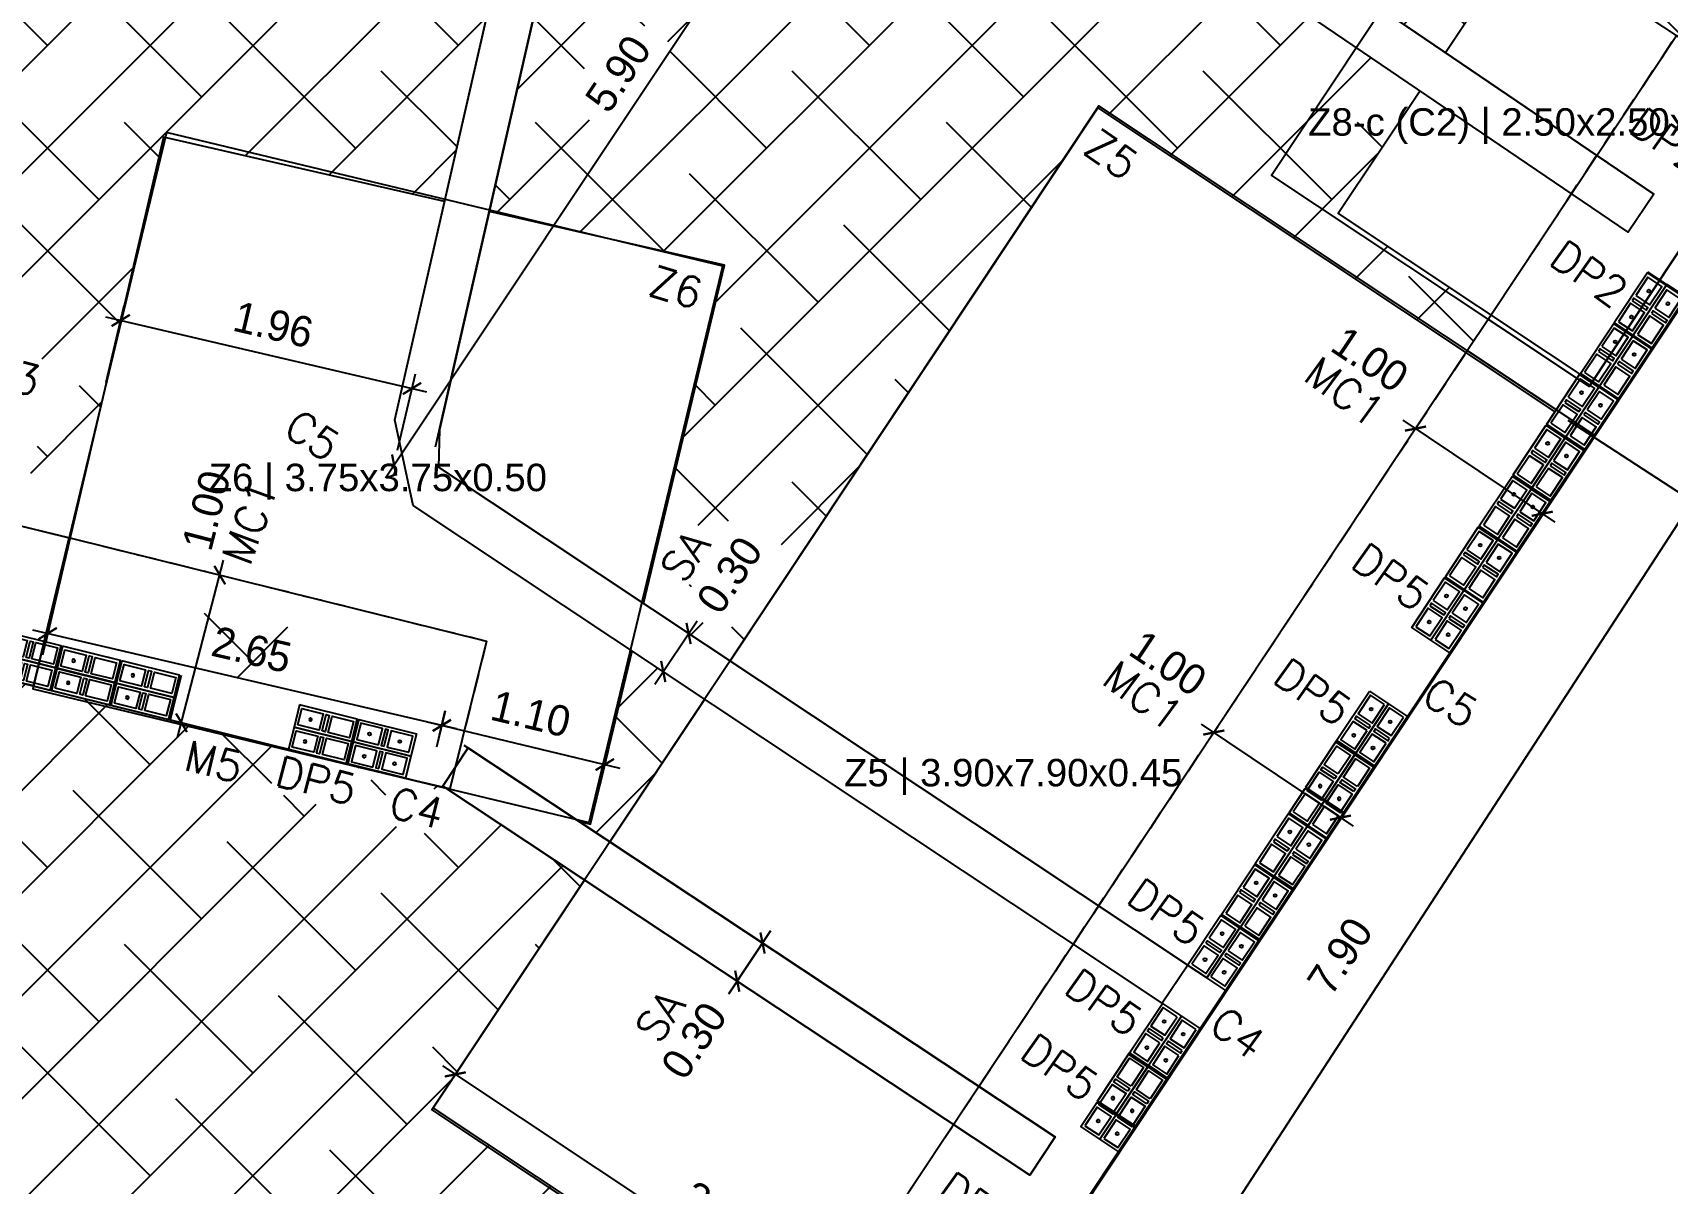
# Model space of a CAD drawing. Header units: metres. Extents: x -33.7 to 12.8, y -17.6 to 9.1.
# Drawn here: x -23.33 to -12.62, y -13.18 to -5.64 of the extents above; entities that cross this region are included whole.
import ezdxf
from ezdxf.enums import TextEntityAlignment as Align
from ezdxf.xclip import XClip

# ---------------------------------------------------------------- set-up
doc = ezdxf.new("R2010")
doc.units = ezdxf.units.M
doc.header["$XCLIPFRAME"] = 2
doc.linetypes.add('HIDDEN', pattern=[0.375, 0.25, -0.125])
for name, color, linetype in [('block0.14', 1, 'Continuous'), ('BLOCK251', 1, 'Continuous'), ('CIMIENTO 004', 4, 'Continuous'), ('COTAS', 1, 'Continuous'), ('CUANT-MC1-NETO', 1, 'Continuous'), ('CUANT-SA', 3, 'Continuous'), ('CUANT-TEXTO', 7, 'Continuous'), ('CUANT-TRASLAPE-ZAPATA', 8, 'Continuous'), ('CUANT-ZAPATAS', 5, 'Continuous'), ('S-contrapiso 001', 1, 'Continuous'), ('S-cotas 001', 1, 'Continuous'), ('S-solera de amarre 003', 3, 'Continuous'), ('S-text 003', 3, 'Continuous'), ('TEX5', 4, 'Continuous'), ('ZAPATA', 6, 'Continuous')]:
    doc.layers.add(name, color=color, linetype=linetype)
doc.styles.add('ROMANS', font='romans')
doc.styles.add('ROTULOS', font='GOTHIC.TTF')
doc.styles.get("Standard").update_dxf_attribs({"font": 'arial.ttf'})
doc.dimstyles.new('DIM_100_2', dxfattribs={"dimtxt": 0.2, "dimasz": 0.1, "dimexe": 0.1, "dimexo": 0.1, "dimgap": 0.15, "dimtad": 1, "dimtxsty": 'ROTULOS', "dimblk": 'ARCHTICK', "dimcen": 0.1, "dimdle": 0.1, "dimclrd": 256, "dimclre": 256, "dimclrt": 1, "dimaunit": 1, "dimadec": 3, "dimazin": 3, "dimtfac": 1, "dimtix": 1, "dimtmove": 2, "dimatfit": 0, "dimldrblk": 'FLECHA', "dimfxl": 0.25, "dimtvp": 1, "dimlwd": -1, "dimlwe": -1})

# ---------------------------------------------------------------- blocks, each defined once
blk = doc.blocks.new('*U19')
for points in [[(-0.075, 0.4), (0.075, 0.4), (0.075, 0.01), (-0.075, 0.01)], [(0.055, 0.38), (-0.055, 0.38), (-0.055, 0.235), (0.055, 0.235)], [(0.055, 0.215), (-0.055, 0.215), (-0.055, 0.195), (0.055, 0.195)], [(0.055, 0.175), (-0.055, 0.175), (-0.055, 0.03), (0.055, 0.03)]]:
    blk.add_lwpolyline(points, close=True)
at = {"color": 251}
blk.add_lwpolyline([(-0.075, 0), (0.075, 0)], dxfattribs=at)
at = {"color": 3}
blk.add_circle((0, 0.307), 0.00953, dxfattribs=at)
blk = doc.blocks.new('*U452')
for points in [[(-0.075, 0.4), (0.075, 0.4), (0.075, 0.01), (-0.075, 0.01)], [(0.055, 0.38), (-0.055, 0.38), (-0.055, 0.235), (0.055, 0.235)], [(0.055, 0.215), (-0.055, 0.215), (-0.055, 0.195), (0.055, 0.195)], [(0.055, 0.175), (-0.055, 0.175), (-0.055, 0.03), (0.055, 0.03)]]:
    blk.add_lwpolyline(points, close=True)
at = {"color": 251}
blk.add_lwpolyline([(-0.075, 0), (0.075, 0)], dxfattribs=at)
at = {"color": 3}
blk.add_circle((0, 0.102), 0.00953, dxfattribs=at)
blk = doc.blocks.new('*U453')
for points in [[(-0.075, 0.4), (0.075, 0.4), (0.075, 0.01), (-0.075, 0.01)], [(0.055, 0.38), (-0.055, 0.38), (-0.055, 0.235), (0.055, 0.235)], [(0.055, 0.215), (-0.055, 0.215), (-0.055, 0.195), (0.055, 0.195)], [(0.055, 0.175), (-0.055, 0.175), (-0.055, 0.03), (0.055, 0.03)]]:
    blk.add_lwpolyline(points, close=True)
at = {"color": 251}
blk.add_lwpolyline([(-0.075, 0), (0.075, 0)], dxfattribs=at)
at = {"color": 3}
blk.add_circle((0, 0.102), 0.00953, dxfattribs=at)
blk = doc.blocks.new('*U454')
for points in [[(-0.075, 0.4), (0.075, 0.4), (0.075, 0.01), (-0.075, 0.01)], [(0.055, 0.38), (-0.055, 0.38), (-0.055, 0.235), (0.055, 0.235)], [(0.055, 0.215), (-0.055, 0.215), (-0.055, 0.195), (0.055, 0.195)], [(0.055, 0.175), (-0.055, 0.175), (-0.055, 0.03), (0.055, 0.03)]]:
    blk.add_lwpolyline(points, close=True)
at = {"color": 251}
blk.add_lwpolyline([(-0.075, 0), (0.075, 0)], dxfattribs=at)
at = {"color": 3}
blk.add_circle((0, 0.102), 0.00953, dxfattribs=at)
blk = doc.blocks.new('*U455')
for points in [[(-0.075, 0.4), (0.075, 0.4), (0.075, 0.01), (-0.075, 0.01)], [(0.055, 0.38), (-0.055, 0.38), (-0.055, 0.235), (0.055, 0.235)], [(0.055, 0.215), (-0.055, 0.215), (-0.055, 0.195), (0.055, 0.195)], [(0.055, 0.175), (-0.055, 0.175), (-0.055, 0.03), (0.055, 0.03)]]:
    blk.add_lwpolyline(points, close=True)
at = {"color": 251}
blk.add_lwpolyline([(-0.075, 0), (0.075, 0)], dxfattribs=at)
at = {"color": 3}
blk.add_circle((0, 0.102), 0.00953, dxfattribs=at)
blk = doc.blocks.new('*U456')
for points in [[(-0.075, 0.4), (0.075, 0.4), (0.075, 0.01), (-0.075, 0.01)], [(0.055, 0.38), (-0.055, 0.38), (-0.055, 0.235), (0.055, 0.235)], [(0.055, 0.215), (-0.055, 0.215), (-0.055, 0.195), (0.055, 0.195)], [(0.055, 0.175), (-0.055, 0.175), (-0.055, 0.03), (0.055, 0.03)]]:
    blk.add_lwpolyline(points, close=True)
at = {"color": 251}
blk.add_lwpolyline([(-0.075, 0), (0.075, 0)], dxfattribs=at)
at = {"color": 3}
blk.add_circle((0, 0.102), 0.00953, dxfattribs=at)
blk = doc.blocks.new('*U354')
for points in [[(-0.075, 0.4), (0.075, 0.4), (0.075, 0.01), (-0.075, 0.01)], [(0.055, 0.38), (-0.055, 0.38), (-0.055, 0.235), (0.055, 0.235)], [(0.055, 0.215), (-0.055, 0.215), (-0.055, 0.195), (0.055, 0.195)], [(0.055, 0.175), (-0.055, 0.175), (-0.055, 0.03), (0.055, 0.03)]]:
    blk.add_lwpolyline(points, close=True)
at = {"color": 251}
blk.add_lwpolyline([(-0.075, 0), (0.075, 0)], dxfattribs=at)
at = {"color": 3}
for centre in [(0, 0.307), (0, 0.102)]:
    blk.add_circle(centre, 0.00953, dxfattribs=at)
blk = doc.blocks.new('*U364')
for points in [[(-0.075, 0.4), (0.075, 0.4), (0.075, 0.21), (-0.075, 0.21)], [(0.055, 0.38), (-0.055, 0.38), (-0.055, 0.235), (0.055, 0.235)]]:
    blk.add_lwpolyline(points, close=True)
blk.add_lwpolyline([(0.055, 0.21), (0.055, 0.215), (-0.055, 0.215), (-0.055, 0.21)])
at = {"color": 251}
blk.add_lwpolyline([(-0.075, 0.2), (0.075, 0.2)], dxfattribs=at)
at = {"color": 3}
blk.add_circle((0, 0.307), 0.00953, dxfattribs=at)
blk = doc.blocks.new('*U363')
for points in [[(-0.075, 0.4), (0.075, 0.4), (0.075, 0.01), (-0.075, 0.01)], [(0.055, 0.38), (-0.055, 0.38), (-0.055, 0.235), (0.055, 0.235)], [(0.055, 0.215), (-0.055, 0.215), (-0.055, 0.195), (0.055, 0.195)], [(0.055, 0.175), (-0.055, 0.175), (-0.055, 0.03), (0.055, 0.03)]]:
    blk.add_lwpolyline(points, close=True)
at = {"color": 251}
blk.add_lwpolyline([(-0.075, 0), (0.075, 0)], dxfattribs=at)
at = {"color": 3}
for centre in [(0, 0.307), (0, 0.102)]:
    blk.add_circle(centre, 0.00953, dxfattribs=at)
blk = doc.blocks.new('*U365')
for points in [[(-0.075, 0.4), (0.075, 0.4), (0.075, 0.01), (-0.075, 0.01)], [(0.055, 0.38), (-0.055, 0.38), (-0.055, 0.235), (0.055, 0.235)], [(0.055, 0.215), (-0.055, 0.215), (-0.055, 0.195), (0.055, 0.195)], [(0.055, 0.175), (-0.055, 0.175), (-0.055, 0.03), (0.055, 0.03)]]:
    blk.add_lwpolyline(points, close=True)
at = {"color": 3}
blk.add_circle((0, 0.307), 0.00953, dxfattribs=at)
blk = doc.blocks.new('*U366')
for points in [[(-0.075, 0.4), (0.075, 0.4), (0.075, 0.01), (-0.075, 0.01)], [(0.055, 0.38), (-0.055, 0.38), (-0.055, 0.235), (0.055, 0.235)], [(0.055, 0.215), (-0.055, 0.215), (-0.055, 0.195), (0.055, 0.195)], [(0.055, 0.175), (-0.055, 0.175), (-0.055, 0.03), (0.055, 0.03)]]:
    blk.add_lwpolyline(points, close=True)
at = {"color": 251}
blk.add_lwpolyline([(-0.075, 0), (0.075, 0)], dxfattribs=at)
at = {"color": 3}
for centre in [(0, 0.307), (0, 0.102)]:
    blk.add_circle(centre, 0.00953, dxfattribs=at)
blk = doc.blocks.new('*U367')
for points in [[(-0.075, 0.4), (0.075, 0.4), (0.075, 0.01), (-0.075, 0.01)], [(0.055, 0.38), (-0.055, 0.38), (-0.055, 0.235), (0.055, 0.235)], [(0.055, 0.215), (-0.055, 0.215), (-0.055, 0.195), (0.055, 0.195)], [(0.055, 0.175), (-0.055, 0.175), (-0.055, 0.03), (0.055, 0.03)]]:
    blk.add_lwpolyline(points, close=True)
at = {"color": 251}
blk.add_lwpolyline([(-0.075, 0), (0.075, 0)], dxfattribs=at)
at = {"color": 3}
blk.add_circle((0, 0.102), 0.00953, dxfattribs=at)
blk = doc.blocks.new('*U368')
for points in [[(-0.075, 0.4), (0.075, 0.4), (0.075, 0.01), (-0.075, 0.01)], [(0.055, 0.38), (-0.055, 0.38), (-0.055, 0.235), (0.055, 0.235)], [(0.055, 0.215), (-0.055, 0.215), (-0.055, 0.195), (0.055, 0.195)], [(0.055, 0.175), (-0.055, 0.175), (-0.055, 0.03), (0.055, 0.03)]]:
    blk.add_lwpolyline(points, close=True)
at = {"color": 251}
blk.add_lwpolyline([(-0.075, 0), (0.075, 0)], dxfattribs=at)
at = {"color": 3}
blk.add_circle((0, 0.102), 0.00953, dxfattribs=at)
blk = doc.blocks.new('*U369')
for points in [[(-0.075, 0.4), (0.075, 0.4), (0.075, 0.21), (-0.075, 0.21)], [(0.055, 0.38), (-0.055, 0.38), (-0.055, 0.235), (0.055, 0.235)]]:
    blk.add_lwpolyline(points, close=True)
blk.add_lwpolyline([(0.055, 0.21), (0.055, 0.215), (-0.055, 0.215), (-0.055, 0.21)])
at = {"color": 251}
blk.add_lwpolyline([(-0.075, 0.2), (0.075, 0.2)], dxfattribs=at)
blk = doc.blocks.new('*U371')
for points in [[(-0.075, 0.4), (0.075, 0.4), (0.075, 0.01), (-0.075, 0.01)], [(0.055, 0.38), (-0.055, 0.38), (-0.055, 0.235), (0.055, 0.235)], [(0.055, 0.215), (-0.055, 0.215), (-0.055, 0.195), (0.055, 0.195)], [(0.055, 0.175), (-0.055, 0.175), (-0.055, 0.03), (0.055, 0.03)]]:
    blk.add_lwpolyline(points, close=True)
at = {"color": 251}
blk.add_lwpolyline([(-0.075, 0), (0.075, 0)], dxfattribs=at)
at = {"color": 3}
blk.add_circle((0, 0.102), 0.00953, dxfattribs=at)
blk = doc.blocks.new('*U370')
for points in [[(-0.075, 0.4), (0.075, 0.4), (0.075, 0.01), (-0.075, 0.01)], [(0.055, 0.38), (-0.055, 0.38), (-0.055, 0.235), (0.055, 0.235)], [(0.055, 0.215), (-0.055, 0.215), (-0.055, 0.195), (0.055, 0.195)], [(0.055, 0.175), (-0.055, 0.175), (-0.055, 0.03), (0.055, 0.03)]]:
    blk.add_lwpolyline(points, close=True)
at = {"color": 251}
blk.add_lwpolyline([(-0.075, 0), (0.075, 0)], dxfattribs=at)
at = {"color": 3}
blk.add_circle((0, 0.102), 0.00953, dxfattribs=at)
blk = doc.blocks.new('*U372')
for points in [[(-0.075, 0.4), (0.075, 0.4), (0.075, 0.01), (-0.075, 0.01)], [(0.055, 0.38), (-0.055, 0.38), (-0.055, 0.235), (0.055, 0.235)], [(0.055, 0.215), (-0.055, 0.215), (-0.055, 0.195), (0.055, 0.195)], [(0.055, 0.175), (-0.055, 0.175), (-0.055, 0.03), (0.055, 0.03)]]:
    blk.add_lwpolyline(points, close=True)
at = {"color": 251}
blk.add_lwpolyline([(-0.075, 0), (0.075, 0)], dxfattribs=at)
at = {"color": 3}
for centre in [(0, 0.307), (0, 0.102)]:
    blk.add_circle(centre, 0.00953, dxfattribs=at)
blk = doc.blocks.new('_ArchTick')
at = {"color": 0, "linetype": 'ByBlock', "lineweight": -2, "const_width": 0.15}
blk.add_lwpolyline([(-0.5, -0.5), (0.5, 0.5)], dxfattribs=at)
blk = doc.blocks.new('*D405')
at = {"layer": 'COTAS', "transparency": 16777216}
for p, q in [((-19.254, -9.912), (-18.977, -9.495)), ((-19.116, -9.523), (-19.116, -9.523)), ((-19.282, -9.773), (-19.282, -9.773))]:
    blk.add_line(p, q, dxfattribs=at)
at = {"layer": 'Defpoints', "color": 0, "transparency": 16777216}
for p in [(-19.033, -9.579), (-19.033, -9.579), (-19.199, -9.828)]:
    blk.add_point(p, dxfattribs=at)
at = {"layer": 'COTAS', "linetype": 'ByBlock', "transparency": 16777216, "xscale": 0.1, "yscale": 0.1, "zscale": 0.1}
for p, rotation in [((-19.033, -9.579), 56.3867880681234), ((-19.199, -9.828), 236.3867880681234)]:
    blk.add_blockref('_ArchTick', p, dxfattribs=dict(at, rotation=rotation))
at = {"layer": 'COTAS', "color": 1, "transparency": 16777216, "insert": (-18.764, -9.196), "char_height": 0.2, "attachment_point": 5, "rotation": 56.3868, "style": 'ROTULOS'}
blk.add_mtext('\\A1;0.30', dxfattribs=at)
blk = doc.blocks.new('FLECHA')
h = blk.add_hatch(color=256)
edge = h.paths.add_edge_path()
edge.add_line((-0.76, -0.72), (-0.35, 0))
edge.add_line((-0.35, 0), (-0.76, 0.72))
edge.add_arc((-0.63, 0.79), 0.15, 30, 210, ccw=False)
edge.add_line((-0.5, 0.87), (0, 0))
edge.add_line((0, 0), (-0.5, -0.87))
edge.add_arc((-0.63, -0.79), 0.15, 150, 330, ccw=False)
blk.add_line((-0.35, 0), (-1.83, 0))
blk.add_lwpolyline([(-0.76, -0.72), (-0.35, 0), (-0.76, 0.72, -1), (-0.5, 0.87), (0, 0), (-0.5, -0.87, -1)], format="xyb", close=True)
blk = doc.blocks.new('*D406')
at = {"layer": 'COTAS', "transparency": 16777216}
for p, q in [((-18.77, -11.941), (-18.493, -11.525)), ((-18.631, -11.553), (-18.631, -11.553)), ((-18.798, -11.803), (-18.798, -11.803))]:
    blk.add_line(p, q, dxfattribs=at)
at = {"layer": 'Defpoints', "color": 0, "transparency": 16777216}
for p in [(-18.548, -11.608), (-18.548, -11.608), (-18.714, -11.858)]:
    blk.add_point(p, dxfattribs=at)
at = {"layer": 'COTAS', "linetype": 'ByBlock', "transparency": 16777216, "xscale": 0.1, "yscale": 0.1, "zscale": 0.1}
for p, rotation in [((-18.548, -11.608), 56.3867880681234), ((-18.714, -11.858), 236.3867880681234)]:
    blk.add_blockref('_ArchTick', p, dxfattribs=dict(at, rotation=rotation))
at = {"layer": 'COTAS', "color": 1, "transparency": 16777216, "insert": (-18.997, -12.247), "char_height": 0.2, "attachment_point": 5, "rotation": 56.3868, "style": 'ROTULOS'}
blk.add_mtext('\\A1;0.30', dxfattribs=at)
blk = doc.blocks.new('*D411')
at = {"layer": 'COTAS', "transparency": 16777216}
for p, q in [((-22.382, -10.261), (-22.081, -9.099)), ((-22.202, -9.171), (-22.203, -9.171)), ((-22.453, -10.139), (-22.454, -10.139))]:
    blk.add_line(p, q, dxfattribs=at)
at = {"layer": 'Defpoints', "color": 0, "transparency": 16777216}
for p in [(-22.106, -9.196), (-22.105, -9.196), (-22.356, -10.164)]:
    blk.add_point(p, dxfattribs=at)
at = {"layer": 'COTAS', "linetype": 'ByBlock', "transparency": 16777216, "xscale": 0.1, "yscale": 0.1, "zscale": 0.1}
for p, rotation in [((-22.106, -9.196), 75.46681666044394), ((-22.357, -10.164), 255.4668166604439)]:
    blk.add_blockref('_ArchTick', p, dxfattribs=dict(at, rotation=rotation))
at = {"layer": 'COTAS', "color": 1, "transparency": 16777216, "insert": (-22.194, -8.772), "char_height": 0.2, "attachment_point": 5, "rotation": 75.4668, "style": 'ROTULOS'}
blk.add_mtext('\\A1;1.00', dxfattribs=at)
blk = doc.blocks.new('*D439')
at = {"layer": 'COTAS', "transparency": 16777216}
for p, q in [((-14.351, -8.181), (-13.354, -8.849)), ((-14.212, -8.153), (-14.212, -8.153)), ((-13.381, -8.711), (-13.381, -8.711))]:
    blk.add_line(p, q, dxfattribs=at)
at = {"layer": 'Defpoints', "color": 0, "transparency": 16777216}
for p in [(-14.268, -8.236), (-13.437, -8.794), (-13.437, -8.794)]:
    blk.add_point(p, dxfattribs=at)
at = {"layer": 'COTAS', "linetype": 'ByBlock', "transparency": 16777216, "xscale": 0.1, "yscale": 0.1, "zscale": 0.1}
for p, rotation in [((-14.268, -8.236), 146.155785536985), ((-13.437, -8.794), 326.1557855369851)]:
    blk.add_blockref('_ArchTick', p, dxfattribs=dict(at, rotation=rotation))
at = {"layer": 'COTAS', "color": 1, "transparency": 16777216, "insert": (-14.566, -7.782), "char_height": 0.2, "attachment_point": 5, "rotation": 326.1558, "style": 'ROTULOS'}
blk.add_mtext('\\A1;1.00', dxfattribs=at)
blk = doc.blocks.new('*D440')
at = {"layer": 'COTAS', "transparency": 16777216}
for p, q in [((-15.673, -10.173), (-14.677, -10.841)), ((-15.535, -10.145), (-15.535, -10.145)), ((-14.704, -10.702), (-14.704, -10.702))]:
    blk.add_line(p, q, dxfattribs=at)
at = {"layer": 'Defpoints', "color": 0, "transparency": 16777216}
for p in [(-15.59, -10.228), (-14.76, -10.786), (-14.76, -10.786)]:
    blk.add_point(p, dxfattribs=at)
at = {"layer": 'COTAS', "linetype": 'ByBlock', "transparency": 16777216, "xscale": 0.1, "yscale": 0.1, "zscale": 0.1}
for p, rotation in [((-15.59, -10.228), 146.1557855369851), ((-14.76, -10.786), 326.1557855369852)]:
    blk.add_blockref('_ArchTick', p, dxfattribs=dict(at, rotation=rotation))
at = {"layer": 'COTAS', "color": 1, "transparency": 16777216, "insert": (-15.889, -9.774), "char_height": 0.2, "attachment_point": 5, "rotation": 326.1558, "style": 'ROTULOS'}
blk.add_mtext('\\A1;1.00', dxfattribs=at)
blk = doc.blocks.new('*D442')
at = {"layer": 'COTAS', "transparency": 16777216}
for p, q in [((-20.747, -10.159), (-19.484, -10.462)), ((-20.683, -10.321), (-20.627, -10.085)), ((-19.615, -10.577), (-19.558, -10.341))]:
    blk.add_line(p, q, dxfattribs=at)
at = {"layer": 'Defpoints', "color": 0, "transparency": 16777216}
for p in [(-20.707, -10.418), (-19.582, -10.438), (-19.638, -10.674)]:
    blk.add_point(p, dxfattribs=at)
at = {"layer": 'COTAS', "transparency": 16777216, "xscale": 0.1, "yscale": 0.1, "zscale": 0.1}
for p, rotation in [((-20.65, -10.182), 166.5202928149714), ((-19.582, -10.438), 346.5202928149715)]:
    blk.add_blockref('_ArchTick', p, dxfattribs=dict(at, rotation=rotation))
at = {"layer": 'COTAS', "color": 1, "transparency": 16777216, "insert": (-20.067, -10.106), "char_height": 0.2, "attachment_point": 5, "rotation": 346.5203, "style": 'ROTULOS'}
blk.add_mtext('\\A1;1.10', dxfattribs=at)
blk = doc.blocks.new('*D443')
at = {"layer": 'COTAS', "transparency": 16777216}
for p, q in [((-23.266, -9.718), (-23.211, -9.481)), ((-20.554, -10.204), (-23.331, -9.556)), ((-20.684, -10.321), (-20.629, -10.084))]:
    blk.add_line(p, q, dxfattribs=at)
at = {"layer": 'Defpoints', "color": 0, "transparency": 16777216}
for p in [(-23.234, -9.579), (-23.289, -9.816), (-20.707, -10.418)]:
    blk.add_point(p, dxfattribs=at)
at = {"layer": 'COTAS', "linetype": 'ByBlock', "transparency": 16777216, "xscale": 0.1, "yscale": 0.1, "zscale": 0.1}
for p, rotation in [((-23.234, -9.579), 166.8629457921882), ((-20.651, -10.181), 346.8629457921882)]:
    blk.add_blockref('_ArchTick', p, dxfattribs=dict(at, rotation=rotation))
at = {"layer": 'COTAS', "color": 1, "transparency": 16777216, "insert": (-21.897, -9.685), "char_height": 0.2, "attachment_point": 5, "rotation": 346.8629, "style": 'ROTULOS'}
blk.add_mtext('\\A1;2.65', dxfattribs=at)
blk = doc.blocks.new('*D444')
at = {"layer": 'COTAS', "transparency": 16777216}
for p, q in [((-21.019, -8.559), (-17.637, -3.481)), ((-17.776, -3.509), (-17.776, -3.509)), ((-21.046, -8.42), (-21.046, -8.42))]:
    blk.add_line(p, q, dxfattribs=at)
at = {"layer": 'Defpoints', "color": 0, "transparency": 16777216}
for p in [(-17.693, -3.565), (-17.693, -3.565), (-20.963, -8.475)]:
    blk.add_point(p, dxfattribs=at)
at = {"layer": 'COTAS', "linetype": 'ByBlock', "transparency": 16777216, "xscale": 0.1, "yscale": 0.1, "zscale": 0.1}
for p, rotation in [((-17.693, -3.565), 56.33850781636645), ((-20.963, -8.475), 236.3385078163664)]:
    blk.add_blockref('_ArchTick', p, dxfattribs=dict(at, rotation=rotation))
at = {"layer": 'COTAS', "color": 1, "transparency": 16777216, "insert": (-19.494, -5.909), "char_height": 0.2, "attachment_point": 5, "rotation": 56.3385, "style": 'ROTULOS'}
blk.add_mtext('\\A1;5.90', dxfattribs=at)
blk = doc.blocks.new('*D445')
at = {"layer": 'COTAS', "transparency": 16777216}
for p, q in [((-22.85, -7.932), (-22.732, -7.43)), ((-20.749, -7.996), (-22.852, -7.505)), ((-20.94, -8.378), (-20.823, -7.876))]:
    blk.add_line(p, q, dxfattribs=at)
at = {"layer": 'Defpoints', "color": 0, "transparency": 16777216}
for p in [(-22.755, -7.527), (-22.872, -8.03), (-20.963, -8.475)]:
    blk.add_point(p, dxfattribs=at)
at = {"layer": 'COTAS', "linetype": 'ByBlock', "transparency": 16777216, "xscale": 0.1, "yscale": 0.1, "zscale": 0.1}
for p, rotation in [((-22.755, -7.527), 166.8629457921882), ((-20.846, -7.973), 346.8629457921882)]:
    blk.add_blockref('_ArchTick', p, dxfattribs=dict(at, rotation=rotation))
at = {"layer": 'COTAS', "color": 1, "transparency": 16777216, "insert": (-21.755, -7.555), "char_height": 0.2, "attachment_point": 5, "rotation": 346.8629, "style": 'ROTULOS'}
blk.add_mtext('\\A1;1.96', dxfattribs=at)
blk = doc.blocks.new('*D460')
at = {"layer": 'Defpoints', "color": 0, "transparency": 16777216}
for p in [(-20.708, -12.688), (-17.31, -14.63), (-17.456, -14.85)]:
    blk.add_point(p, dxfattribs=at)
at = {"layer": 'S-cotas 001', "transparency": 16777216}
for p, q in [((-20.653, -12.605), (-20.507, -12.386)), ((-20.645, -12.413), (-17.227, -14.686)), ((-17.401, -14.766), (-17.255, -14.547))]:
    blk.add_line(p, q, dxfattribs=at)
at = {"layer": 'S-cotas 001', "linetype": 'ByBlock', "transparency": 16777216, "xscale": 0.1, "yscale": 0.1, "zscale": 0.1}
for p, rotation in [((-20.562, -12.469), 146.3867880681234), ((-17.31, -14.63), 326.3867880681234)]:
    blk.add_blockref('_ArchTick', p, dxfattribs=dict(at, rotation=rotation))
at = {"layer": 'S-cotas 001', "color": 1, "transparency": 16777216, "insert": (-18.826, -13.383), "char_height": 0.2, "attachment_point": 5, "rotation": 326.3868, "style": 'ROTULOS'}
blk.add_mtext('\\A1;3.90', dxfattribs=at)
blk = doc.blocks.new('*D461')
at = {"layer": 'Defpoints', "color": 0, "transparency": 16777216}
for p in [(-13.354, -8.126), (-12.451, -8.713), (-17.647, -14.723)]:
    blk.add_point(p, dxfattribs=at)
at = {"layer": 'S-cotas 001', "transparency": 16777216}
for p, q in [((-13.27, -8.18), (-12.367, -8.768)), ((-16.799, -15.394), (-12.397, -8.629)), ((-17.563, -14.777), (-16.661, -15.365))]:
    blk.add_line(p, q, dxfattribs=at)
at = {"layer": 'S-cotas 001', "linetype": 'ByBlock', "transparency": 16777216, "xscale": 0.1, "yscale": 0.1, "zscale": 0.1}
for p, rotation in [((-12.451, -8.713), 56.94451861768274), ((-16.744, -15.31), 236.9445186176827)]:
    blk.add_blockref('_ArchTick', p, dxfattribs=dict(at, rotation=rotation))
at = {"layer": 'S-cotas 001', "color": 1, "transparency": 16777216, "insert": (-14.762, -11.693), "char_height": 0.2, "attachment_point": 5, "rotation": 56.9445, "style": 'ROTULOS'}
blk.add_mtext('\\A1;\\A1;7.90', dxfattribs=at)

msp = doc.modelspace()

# ---------------------------------------------------------------- hatches: boundary and pattern name
at = {"layer": 'S-contrapiso 001'}
h = msp.add_hatch(dxfattribs=at)
h.set_pattern_fill('ANSI38', color=256, scale=0.15)
h.paths.add_polyline_path([(-4.659, 0.833), (-8.386, 0.833), (-8.386, -0.239), (-4.659, -0.239)])
h.paths.add_polyline_path([(-5.351, 0.037), (-4.717, 0.037), (-4.717, -0.263), (-5.351, -0.263)])
h.paths.add_polyline_path([(-8.183, 0.853), (-7.731, 0.853), (-7.731, 0.553), (-8.183, 0.553)])
h.paths.add_polyline_path([(-9.586, 0.833), (-9.586, -0.239), (-8.386, -0.239), (-8.386, 0.833)])
h.paths.add_polyline_path([(-8.386, 6.37), (-8.386, 1.533), (-4.659, 1.533), (-4.659, 3.329), (-2.586, 3.329), (-2.586, 6.37)])
h.paths.add_polyline_path([(-11.086, 6.37), (-11.086, 2.983), (-9.586, 2.983), (-9.586, 1.533), (-8.386, 1.533), (-8.386, 6.37)])
h.paths.add_polyline_path([(-9.539, 1.824), (-8.915, 1.824), (-8.915, 1.524), (-9.539, 1.524)])
h.paths.add_polyline_path([(-8.386, 6.37), (-8.386, 7.736), (-8.885, 7.736), (-9.285, 7.736), (-9.685, 7.736), (-10.085, 7.736), (-10.485, 7.736), (-10.611, 7.736), (-10.885, 7.736), (-11.086, 7.736), (-11.086, 6.37)])
h.paths.add_polyline_path([(-3.182, 7.886), (-3.182, 7.866), (-3.182, 7.836), (-3.182, 7.756), (-3.182, 7.736), (-3.372, 7.736), (-3.372, 7.836), (-3.76, 7.836), (-3.76, 7.736), (-3.986, 7.736), (-3.986, 6.736), (-4.686, 6.736), (-4.686, 7.736), (-4.922, 7.736), (-5.112, 7.736), (-5.36, 7.736), (-5.76, 7.736), (-6.16, 7.736), (-6.56, 7.736), (-6.96, 7.736), (-7.36, 7.736), (-7.586, 7.736), (-7.586, 6.736), (-8.286, 6.736), (-8.286, 7.736), (-8.386, 7.736), (-8.386, 6.37), (-2.586, 6.37), (-2.586, 6.736), (-2.936, 6.736), (-2.936, 7.736), (-3.172, 7.736), (-3.172, 7.836), (-3.172, 7.886)], is_closed=False)
h.paths.add_polyline_path([(-2.586, 3.329), (1.439, 3.329), (1.439, 4.945), (-2.011, 4.945), (-2.011, 6.37), (-2.586, 6.37)])
h.paths.add_polyline_path([(-2.011, 7.736), (-2.236, 7.736), (-2.236, 6.736), (-2.586, 6.736), (-2.586, 6.37), (-2.011, 6.37)])
h.paths.add_polyline_path([(4.657, 4.93), (3.946, 5.227), (4.057, 5.493), (2.139, 6.293), (2.139, 1.508), (3.23, 1.508)])
h.paths.add_polyline_path([(10.114, 2.817), (9.772, 2.96), (9.907, 3.283), (6.446, 4.726), (6.254, 4.265), (5.303, 4.661), (3.916, 1.333), (9.496, 1.333), (9.778, 2.009)])
h.paths.add_polyline_path([(8.72, 1.651), (9.341, 1.393), (9.188, 1.024), (8.567, 1.281)])
h.paths.add_polyline_path([(9.496, 1.333), (3.916, 1.333), (3.697, 0.808), (2.139, 0.808), (2.139, -2.664), (7.829, -2.664)])
h.paths.add_polyline_path([(7.03, -2.402), (7.65, -2.659), (7.497, -3.029), (6.877, -2.772)])
h.paths.add_polyline_path([(8.657, 1.345), (9.196, 1.093), (9.069, 0.821), (8.53, 1.073)])
h.paths.add_polyline_path([(7.453, -3.565), (7.829, -2.664), (2.139, -2.664), (2.139, -3.175), (3.074, -3.565)])
h.paths.add_polyline_path([(3.074, -3.565), (6.462, -4.978), (6.597, -4.655), (6.939, -4.797), (7.453, -3.565)])
h.paths.add_polyline_path([(-5.388, -2.664), (-5.388, -0.939), (-8.054, -0.939), (-8.054, -2.664)])
h.paths.add_polyline_path([(-6.037, -2.516), (-5.584, -2.516), (-5.584, -2.816), (-6.037, -2.816)])
h.paths.add_polyline_path([(-11.386, -3.895), (-11.386, -2.664), (-11.386, -0.317), (-12.886, -0.317), (-12.886, 0.54), (-15.857, -0.794), (-17.581, -3.388), (-14.072, -5.772), (-13.556, -4.995), (-12.557, -5.659)])
h.paths.add_polyline_path([(-15.857, -0.794), (-17.605, -1.58), (-17.459, -1.677), (-18.281, -2.913), (-17.581, -3.388)])
h.paths.add_polyline_path([(-12.886, 1.333), (-12.886, 2.419), (-15.383, 4.72), (-17.928, 4.72), (-20.733, 0.5), (-17.901, -1.383), (-15.546, -0.326), (-14.443, 1.333)])
h.paths.add_polyline_path([(-11.786, 2.983), (-12.886, 2.983), (-12.886, 2.827), (-15.36, 5.107), (-15.36, 5.514), (-11.786, 5.514), (-11.786, 2.983)])
h.paths.add_polyline_path([(-23.256, 0.133), (-23.174, 0.079), (-22.232, 1.496), (-20.983, 0.666), (-18.288, 4.72), (-18.66, 4.72), (-18.66, 7.036)])
h.paths.add_polyline_path([(-15.36, 7.036), (-15.36, 6.37), (-11.786, 6.37), (-11.786, 7.036)])
h.paths.add_polyline_path([(-14.949, 6.506), (-14.497, 6.506), (-14.497, 6.206), (-14.949, 6.206)])
h.paths.add_polyline_path([(-13.402, 7.054), (-12.731, 7.039), (-12.74, 6.639), (-13.411, 6.654)])
h.paths.add_polyline_path([(-11.736, 6.214), (-11.736, 6.37), (-15.36, 6.37), (-15.36, 6.214)])
h.paths.add_polyline_path([(-22.706, -7.317), (-22.475, -6.326), (-20.632, -6.747), (-19.995, -3.954), (-22.56, -2.248), (-24.25, -4.79), (-23.333, -5.399), (-24.025, -6.44)])
h.paths.add_polyline_path([(-25.764, -7.053), (-25.624, -7.088), (-25.913, -8.252), (-23.574, -8.832), (-23.488, -8.482), (-23.44, -8.247), (-23.818, -8.153), (-24.202, -8.058), (-24.59, -7.962), (-24.978, -7.866), (-25.366, -7.77), (-25.745, -7.676), (-25.709, -7.53), (-25.321, -7.626), (-24.932, -7.723), (-24.544, -7.819), (-24.156, -7.915), (-23.782, -8.008), (-23.394, -8.104), (-23.248, -8.14), (-23.345, -8.528), (-23.429, -8.868), (-23.088, -8.952), (-22.706, -7.317), (-24.025, -6.44), (-24.717, -7.481), (-25.639, -6.868)])
h.paths.add_polyline_path([(-19.328, -9.382), (-18.761, -9.759), (-16.351, -6.133), (-13.937, -7.738), (-13.774, -7.492), (-14.774, -6.827), (-14.238, -6.022), (-17.747, -3.638), (-19.922, -6.908), (-18.797, -7.165)])
h.paths.add_polyline_path([(-19.755, -10.809), (-19.549, -10.945), (-18.927, -10.009), (-19.403, -9.693), (-19.675, -10.829)])
h.paths.add_polyline_path([(-18.697, -16.05), (-18.266, -14.311), (-20.708, -12.688), (-19.715, -11.195), (-20.622, -10.594), (-20.888, -10.528), (-21.277, -10.432), (-21.665, -10.335), (-22.053, -10.239), (-22.124, -10.222), (-24.966, -14.496)])
h.paths.add_polyline_path([(-24.966, -14.496), (-22.124, -10.222), (-22.441, -10.143), (-22.83, -10.047), (-23.218, -9.95), (-23.606, -9.854), (-23.994, -9.758), (-24.383, -9.662), (-24.771, -9.566), (-25.159, -9.469), (-25.547, -9.373), (-25.936, -9.277), (-26.153, -9.223), (-26.324, -9.181), (-26.712, -9.084), (-27.1, -8.988), (-27.204, -8.963), (-30.045, -13.237), (-25.676, -14.32)])
h.paths.add_polyline_path([(-22.197, -9.41), (-21.506, -9.571), (-21.597, -9.961), (-22.288, -9.799)])
h.paths.add_polyline_path([(-27.204, -8.963), (-27.489, -8.892), (-27.877, -8.796), (-28.265, -8.699), (-28.289, -8.694), (-28.653, -8.603), (-29.032, -8.509), (-29.103, -8.492), (-31.944, -12.767), (-30.045, -13.237)])
h.paths.add_polyline_path([(-29.629, -8.361), (-29.697, -8.345), (-29.733, -8.336), (-30.042, -8.259), (-33.418, -12.401), (-31.944, -12.767), (-29.103, -8.492), (-29.25, -8.455)])
h.paths.add_polyline_path([(-27.314, -6.102), (-26.926, -6.198), (-26.538, -6.294), (-26.481, -6.309), (-26.799, -6.097), (-26.107, -5.056), (-26.525, -4.778), (-27.393, -6.082), (-27.324, -6.1)], is_closed=False)
h.paths.add_polyline_path([(-26.184, -6.537), (-26.192, -6.571), (-26.338, -6.535), (-26.329, -6.501), (-26.584, -6.438), (-26.972, -6.341), (-27.36, -6.245), (-27.482, -6.215), (-27.717, -6.569), (-26.073, -6.976), (-25.889, -6.702), (-26.11, -6.555)])
h.paths.add_polyline_path([(-27.789, -6.676), (-28.424, -7.63), (-28.048, -7.723)])
h.paths.add_polyline_path([(-23.174, 0.079), (-23.256, 0.133), (-26.525, -4.778), (-26.107, -5.056), (-25.415, -4.015), (-24.499, -4.624), (-22.81, -2.082), (-24.059, -1.252)])
h.paths.add_polyline_path([(-14.443, 1.333), (-15.546, -0.326), (-12.886, 0.869), (-12.886, 1.333)])
h.paths.add_polyline_path([(-11.038, -0.464), (-11.038, -0.317), (-11.386, -0.317), (-11.386, -2.664), (-11.354, -2.664), (-11.354, -0.464)])
h.paths.add_polyline_path([(-19.922, -6.908), (-17.747, -3.638), (-18.447, -3.163), (-19.286, -4.425), (-19.728, -4.131), (-20.339, -6.813)])
h.paths.add_polyline_path([(2.152, -2.899), (2.776, -2.899), (2.776, -3.199), (2.152, -3.199)])
h.paths.add_polyline_path([(-20.745, -3.73), (-20.048, -3.863), (-20.123, -4.256), (-20.819, -4.123)])
h.paths.add_polyline_path([(-25.755, -7.663), (-25.151, -7.821), (-25.227, -8.111), (-25.831, -7.953)])
h.paths.add_polyline_path([(-19.299, -9.155), (-19.053, -8.81), (-18.809, -8.983), (-19.054, -9.329)])
h.paths.add_polyline_path([(-20.989, -10.525), (-20.559, -10.632), (-20.631, -10.923), (-21.061, -10.816)])
h.paths.add_polyline_path([(-25.441, -14.409), (-25.279, -13.758), (-24.891, -13.854), (-25.053, -14.506)])
h.paths.add_polyline_path([(-25.651, -14.353), (-25.522, -13.772), (-25.229, -13.836), (-25.358, -14.417)])
h.paths.add_polyline_path([(-19.858, -6.094), (-19.464, -5.503), (-19.131, -5.725), (-19.525, -6.315)])
h.paths.add_polyline_path([(-2.011, 6.625), (-2.096, 6.625), (-2.096, 6.925), (-2.011, 6.925)], flags=16)
h.paths.add_polyline_path([(-2.011, 6.815), (-2.159, 6.815), (-2.159, 7.215), (-2.011, 7.215)], flags=16)
h.paths.add_polyline_path([(-7.15, 0.805), (-6.441, 0.789), (-6.45, 0.389), (-7.159, 0.405)], flags=16)
h.paths.add_polyline_path([(-7.123, 0.487), (-6.547, 0.487), (-6.547, 0.187), (-7.123, 0.187)], flags=16)
h.paths.add_polyline_path([(-6.049, -0.136), (-6.049, 0.564), (-5.649, 0.564), (-5.649, -0.136)], flags=16)
h.paths.add_polyline_path([(-11.025, 6.021), (-10.391, 6.021), (-10.391, 5.721), (-11.025, 5.721)], flags=16)
h.paths.add_polyline_path([(-10.74, 4.226), (-10.164, 4.226), (-10.164, 3.926), (-10.74, 3.926)], flags=16)
h.paths.add_polyline_path([(-10.837, 4.573), (-10.128, 4.573), (-10.128, 4.173), (-10.837, 4.173)], flags=16)
h.paths.add_polyline_path([(-8.973, 6.901), (-8.973, 7.572), (-8.573, 7.572), (-8.573, 6.901)], flags=16)
h.paths.add_polyline_path([(-10.097, 7.638), (-9.426, 7.623), (-9.435, 7.223), (-10.106, 7.238)], flags=16)
h.paths.add_polyline_path([(-10.022, 7.315), (-9.427, 7.315), (-9.427, 7.015), (-10.022, 7.015)], flags=16)
h.paths.add_polyline_path([(-10.837, 7.035), (-10.128, 7.035), (-10.128, 6.635), (-10.837, 6.635)], flags=16)
h.paths.add_polyline_path([(-10.74, 6.688), (-10.164, 6.688), (-10.164, 6.388), (-10.74, 6.388)], flags=16)
h.paths.add_polyline_path([(-5.373, 6.901), (-5.373, 7.572), (-4.973, 7.572), (-4.973, 6.901)], flags=16)
h.paths.add_polyline_path([(-6.324, 7.365), (-5.729, 7.365), (-5.729, 7.065), (-6.324, 7.065)], flags=16)
h.paths.add_polyline_path([(-6.4, 7.638), (-5.729, 7.623), (-5.738, 7.223), (-6.409, 7.238)], flags=16)
h.paths.add_polyline_path([(-3.787, 7.215), (-3.078, 7.215), (-3.078, 6.815), (-3.787, 6.815)], flags=16)
h.paths.add_polyline_path([(-7.29, 6.868), (-6.714, 6.868), (-6.714, 6.568), (-7.29, 6.568)], flags=16)
h.paths.add_polyline_path([(-7.387, 7.215), (-6.678, 7.215), (-6.678, 6.815), (-7.387, 6.815)], flags=16)
h.paths.add_polyline_path([(-1.84, 4.034), (-1.13, 4.034), (-1.13, 3.634), (-1.84, 3.634)], flags=16)
h.paths.add_polyline_path([(0.416, 4.245), (0.992, 4.245), (0.992, 3.945), (0.416, 3.945)], flags=16)
h.paths.add_polyline_path([(0.323, 4.592), (1.033, 4.592), (1.033, 4.192), (0.323, 4.192)], flags=16)
h.paths.add_polyline_path([(3.314, 4.588), (3.963, 4.302), (3.802, 3.936), (3.153, 4.221)], flags=16)
h.paths.add_polyline_path([(3.23, 4.245), (3.757, 4.014), (3.637, 3.739), (3.109, 3.971)], flags=16)
h.paths.add_polyline_path([(2.147, -0.373), (2.77, -0.373), (2.77, -0.673), (2.147, -0.673)], flags=16)
h.paths.add_polyline_path([(3.13, 0.677), (3.773, 0.677), (3.773, 0.377), (3.13, 0.377)], flags=16)
h.paths.add_polyline_path([(6.967, -2.708), (7.506, -2.96), (7.379, -3.232), (6.84, -2.98)], flags=16)
h.paths.add_polyline_path([(-7.972, -0.967), (-7.263, -0.983), (-7.272, -1.383), (-7.981, -1.367)], flags=16)
h.paths.add_polyline_path([(-7.945, -1.285), (-7.368, -1.285), (-7.368, -1.585), (-7.945, -1.585)], flags=16)
h.paths.add_polyline_path([(-16.053, -4.183), (-15.808, -3.838), (-15.563, -4.011), (-15.809, -4.357)], flags=16)
h.paths.add_polyline_path([(-15.882, -4.409), (-15.489, -3.818), (-15.156, -4.039), (-15.549, -4.63)], flags=16)
h.paths.add_polyline_path([(-15.494, -0.66), (-15.192, -1.302), (-15.553, -1.472), (-15.856, -0.831)], flags=16)
h.paths.add_polyline_path([(-15.192, -0.707), (-14.979, -1.074), (-15.239, -1.224), (-15.451, -0.857)], flags=16)
h.paths.add_polyline_path([(-12.495, -4.057), (-11.937, -4.431), (-12.16, -4.763), (-12.718, -4.389)], flags=16)
h.paths.add_polyline_path([(-12.618, -4.344), (-12.138, -4.697), (-12.316, -4.939), (-12.796, -4.586)], flags=16)
h.paths.add_polyline_path([(-18.186, -2.837), (-17.793, -2.246), (-17.46, -2.468), (-17.852, -3.059)], flags=16)
h.paths.add_polyline_path([(-19.681, 0.798), (-19.09, 0.405), (-19.312, 0.072), (-19.903, 0.465)], flags=16)
h.paths.add_polyline_path([(-15.093, 3.585), (-14.751, 3.836), (-14.573, 3.594), (-14.915, 3.343)], flags=16)
h.paths.add_polyline_path([(-19.163, 2.653), (-18.572, 2.26), (-18.793, 1.927), (-19.384, 2.32)], flags=16)
h.paths.add_polyline_path([(-18.87, 2.727), (-18.529, 2.476), (-18.707, 2.234), (-19.048, 2.486)], flags=16)
h.paths.add_polyline_path([(-15.054, 3.297), (-14.514, 3.757), (-14.255, 3.452), (-14.795, 2.992)], flags=16)
h.paths.add_polyline_path([(-15.347, 5.506), (-14.724, 5.506), (-14.724, 5.206), (-15.347, 5.206)], flags=16)
h.paths.add_polyline_path([(-13.666, 5.485), (-12.956, 5.469), (-12.965, 5.07), (-13.675, 5.086)], flags=16)
h.paths.add_polyline_path([(-13.638, 5.167), (-13.062, 5.167), (-13.062, 4.867), (-13.638, 4.867)], flags=16)
h.paths.add_polyline_path([(-20.941, 3.293), (-20.462, 2.94), (-20.64, 2.699), (-21.119, 3.052)], flags=16)
h.paths.add_polyline_path([(-20.811, 3.603), (-20.252, 3.231), (-20.474, 2.898), (-21.033, 3.27)], flags=16)
h.paths.add_polyline_path([(-13.338, 6.737), (-12.743, 6.737), (-12.743, 6.437), (-13.338, 6.437)], flags=16)
h.paths.add_polyline_path([(-20.669, -4.067), (-20.25, -4.131), (-20.296, -4.428), (-20.715, -4.363)], flags=16)
h.paths.add_polyline_path([(-22.933, -3.019), (-22.342, -3.412), (-22.564, -3.745), (-23.155, -3.353)], flags=16)
h.paths.add_polyline_path([(-22.641, -2.945), (-22.3, -3.197), (-22.478, -3.438), (-22.819, -3.187)], flags=16)
h.paths.add_polyline_path([(-23.6, -7.693), (-22.997, -7.851), (-23.073, -8.141), (-23.676, -7.983)], flags=16)
h.paths.add_polyline_path([(-19.127, -9.381), (-18.735, -8.79), (-18.401, -9.011), (-18.794, -9.602)], flags=16)
h.paths.add_polyline_path([(-19.228, -15.127), (-18.669, -15.329), (-18.771, -15.611), (-19.33, -15.409)], flags=16)
h.paths.add_polyline_path([(-21.703, -10.327), (-21.1, -10.485), (-21.176, -10.775), (-21.779, -10.617)], flags=16)
h.paths.add_polyline_path([(-19.176, -14.829), (-18.533, -15.02), (-18.647, -15.404), (-19.291, -15.212)], flags=16)
h.paths.add_polyline_path([(-24.698, -2.401), (-24.218, -2.755), (-24.396, -2.996), (-24.876, -2.643)], flags=16)
h.paths.add_polyline_path([(-24.892, -2.538), (-24.333, -2.91), (-24.554, -3.243), (-25.113, -2.871)], flags=16)
h.paths.add_polyline_path([(8.108, 3.562), (8.652, 3.322), (8.532, 3.048), (7.987, 3.287)], flags=16)
h.paths.add_polyline_path([(8.285, 3.92), (8.821, 3.67), (8.648, 3.299), (8.112, 3.549)], flags=16)
h.paths.add_polyline_path([(2.871, 5.552), (3.416, 5.312), (3.295, 5.038), (2.75, 5.277)], flags=24)
h.paths.add_polyline_path([(3.106, 5.864), (3.618, 5.569), (3.413, 5.213), (2.901, 5.509)], flags=24)

# ---------------------------------------------------------------- linework, layer by layer
at = {"layer": 'CIMIENTO 004'}
for points in [[(-17.157, -14.407), (-10.092, -3.764)], [(-13.937, -7.738), (-13.774, -7.492)], [(-30.042, -8.259), (-20.597, -10.6)], [(-23.429, -8.868), (-23.088, -8.952)]]:
    msp.add_lwpolyline(points, dxfattribs=at)
at = {"layer": 'CIMIENTO 004', "linetype": 'HIDDEN', "ltscale": 0.5}
for points in [[(-13.774, -7.492), (-12.557, -5.659)], [(-18.246, -14.228), (-13.937, -7.738)], [(-23.088, -8.952), (-20.357, -9.629)], [(-20.357, -9.629), (-20.597, -10.6)]]:
    msp.add_lwpolyline(points, dxfattribs=at)
at = {"layer": 'CUANT-MC1-NETO'}
for points in [[(-18.288, -14.4), (-18.254, -14.336), (-17.467, -14.86), (-13.095, -8.28), (-13.929, -7.725), (-13.792, -7.519), (-13.13, -7.959), (-11.894, -6.099), (-11.746, -5.877), (-12.409, -5.437), (-11.354, -3.847), (-11.299, -3.764), (-10.092, -3.764), (-10.516, -4.403), (-11.719, -6.215), (-12.936, -8.048), (-13.099, -8.294), (-17.157, -14.407), (-17.318, -14.64), (-17.727, -16.29), (-18.938, -17.021), (-33.735, -13.353), (-33.495, -12.382), (-18.697, -16.05)], [(-23.574, -8.832), (-23.429, -8.868), (-23.093, -8.951), (-23.326, -9.924), (-23.328, -9.923), (-23.815, -9.803), (-26.074, -9.242), (-25.834, -8.272)], [(-20.597, -10.6), (-20.824, -10.544), (-20.597, -10.598)]]:
    msp.add_lwpolyline(points, close=True, dxfattribs=at)
at = {"layer": 'CUANT-SA'}
for points in [[(-20.958, -8.178), (-19.675, -2.553), (-19.252, -2.433), (-19.291, -2.008), (-11.755, 1.377), (-16.887, 6.106), (-17.024, 6.079), (-21.508, -0.666), (-21.758, -0.5), (-17.274, 6.245), (-16.683, 6.326), (-11.551, 1.598), (-11.632, 1.103), (-19.135, -2.266), (-19.066, -2.38), (-12.706, -6.7), (-12.874, -6.948), (-19.234, -2.628), (-19.383, -2.619), (-20.666, -8.245), (-20.672, -8.489), (-15.761, -11.753), (-15.928, -12.003), (-20.838, -8.739)], [(-20.478, -10.329), (-16.63, -12.879), (-16.795, -13.129), (-20.644, -10.579)]]:
    msp.add_lwpolyline(points, close=True, dxfattribs=at)
at = {"layer": 'CUANT-TRASLAPE-ZAPATA'}
for points in [[(-13.774, -7.492), (-13.774, -7.492), (-12.557, -5.659), (-11.894, -6.099), (-13.13, -7.959), (-13.792, -7.519)], [(-17.995, -13.851), (-13.937, -7.738), (-13.929, -7.725), (-13.095, -8.28), (-17.467, -14.86), (-18.254, -14.336)], [(-23.088, -8.952), (-20.357, -9.629), (-20.597, -10.598), (-20.824, -10.544), (-23.326, -9.924), (-23.093, -8.951)]]:
    msp.add_lwpolyline(points, close=True, dxfattribs=at)
at = {"layer": 'CUANT-ZAPATAS'}
for points in [[(-13.13, -7.959), (-11.746, -5.877), (-13.829, -4.493), (-15.212, -6.576)], [(-17.467, -14.86), (-13.095, -8.28), (-16.343, -6.121), (-20.715, -12.701)], [(-19.684, -10.817), (-18.809, -7.171), (-22.455, -6.296), (-23.331, -9.942)]]:
    msp.add_lwpolyline(points, close=True, dxfattribs=at)
at = {"layer": 'S-solera de amarre 003'}
for points in [[(-20.958, -8.178), (-19.65, -2.442)], [(-12.706, -6.7), (-19.066, -2.38)], [(-20.691, -8.356), (-19.383, -2.619)], [(-12.874, -6.948), (-19.234, -2.628)], [(-15.761, -11.753), (-20.672, -8.489)], [(-15.928, -12.003), (-20.838, -8.739)], [(-16.629, -12.88), (-20.505, -10.312)], [(-16.795, -13.129), (-20.644, -10.579)]]:
    msp.add_lwpolyline(points, dxfattribs=at)
at = {"layer": 'ZAPATA'}
for points in [[(-14.238, -6.022), (-14.774, -6.827), (-12.941, -8.045), (-11.724, -6.213), (-13.556, -4.995), (-14.072, -5.772)], [(-18.761, -9.759), (-16.351, -6.133), (-13.354, -8.126)], [(-20.632, -6.747), (-22.475, -6.326), (-23.247, -9.634)], [(-19.328, -9.382), (-18.797, -7.165), (-20.339, -6.813)], [(-13.104, -8.292), (-13.104, -8.292), (-17.317, -14.637)], [(-19.755, -10.809), (-19.675, -10.829), (-19.403, -9.693)], [(-23.315, -9.926), (-20.597, -10.6)], [(-19.549, -10.945), (-18.927, -10.009)], [(-17.647, -14.723), (-20.708, -12.688), (-19.715, -11.195)]]:
    msp.add_lwpolyline(points, dxfattribs=at)

# ---------------------------------------------------------------- block references
at = {"layer": 'block0.14', "xscale": -1, "rotation": 76.0795688424195}
for p in [(-23.154, -9.734), (-23.19, -9.88), (-22.766, -9.831), (-22.802, -9.976), (-22.378, -9.927), (-22.414, -10.073), (-21.213, -10.216), (-21.249, -10.361)]:
    msp.add_blockref('*U19', p, dxfattribs=at)
at = {"layer": 'BLOCK251'}
for name, p, rotation in [('*U372', (-12.682, -7.249), 146.4290513009439), ('*U456', (-12.557, -7.332), 146.4290513009439), ('*U371', (-12.903, -7.582), 146.4290513009439), ('*U455', (-12.778, -7.665), 146.4290513009439), ('*U370', (-13.124, -7.915), 146.4290513009439), ('*U454', (-12.999, -7.998), 146.4290513009439), ('*U371', (-13.345, -8.248), 146.4290513009439), ('*U453', (-13.221, -8.331), 146.4290513009439), ('*U370', (-13.567, -8.582), 146.4290513009439), ('*U452', (-13.442, -8.665), 146.4290513009439), ('*U371', (-13.788, -8.915), 146.4290513009439), ('*U371', (-13.663, -8.998), 146.4290513009439), ('*U366', (-14.009, -9.248), 146.4290513009439), ('*U366', (-13.884, -9.331), 146.4290513009439), ('*U363', (-14.728, -10.331), 326.4290513009438), ('*U363', (-14.603, -10.414), 326.4290513009438), ('*U354', (-21.223, -10.213), 256.0795878044269), ('*U354', (-21.259, -10.359), 256.0795878044269), ('*U369', (-14.813, -10.462), 146.4290513009439), ('*U369', (-14.688, -10.545), 146.4290513009439), ('*U368', (-15.035, -10.795), 146.4290513009439), ('*U368', (-14.91, -10.878), 146.4290513009439), ('*U367', (-15.256, -11.128), 146.4290513009439), ('*U367', (-15.131, -11.211), 146.4290513009439), ('*U366', (-15.478, -11.461), 146.4290513009439), ('*U366', (-15.353, -11.544), 146.4290513009439), ('*U363', (-16.086, -12.378), 326.4290513009438), ('*U363', (-15.961, -12.461), 326.4290513009438), ('*U364', (-16.179, -12.519), 146.4290513009439), ('*U364', (-16.054, -12.602), 146.4290513009439)]:
    msp.add_blockref(name, p, dxfattribs=dict(at, rotation=rotation))
ref = msp.add_blockref('*U365', (-14.723, -10.323), dxfattribs=dict(at, xscale=-1, rotation=146.3860430117086))
XClip(ref).set_block_clipping_path([(-0.0743610676, 0), (0.0762477371, 0.3657856791)])
ref = msp.add_blockref('*U365', (-14.598, -10.406), dxfattribs=dict(at, xscale=-1, rotation=146.3860430117086))
XClip(ref).set_block_clipping_path([(-0.0743610676, 0), (0.0762477371, 0.3657856791)])
ref = msp.add_blockref('*U365', (-16.081, -12.369), dxfattribs=dict(at, xscale=-1, rotation=146.3860430117086))
XClip(ref).set_block_clipping_path([(-0.0743610676, 0), (0.0749999992, 0.3791002751)])
ref = msp.add_blockref('*U365', (-15.955, -12.452), dxfattribs=dict(at, xscale=-1, rotation=146.3860430117086))
XClip(ref).set_block_clipping_path([(-0.0743610676, 0), (0.0749999992, 0.3791002751)])

# ---------------------------------------------------------------- texts
at = {"layer": 'CUANT-TEXTO'}
for s, p in [('Z8-c (C2) | 2.50x2.50x0.45', (-13.479, -6.226)), ('Z6 | 3.75x3.75x0.50', (-21.07, -8.556)), ('Z5 | 3.90x7.90x0.45', (-16.905, -10.491))]:
    msp.add_text(s, height=0.18, dxfattribs=at).set_placement(p, align=Align.MIDDLE_CENTER)
at = {"layer": 'S-text 003', "style": 'ROMANS'}
for s, rotation, p in [('DP2', 324.6477, (-12.451, -6.588)), ('Z5', 325.1343, (-16.178, -6.618)), ('DP2', 324.6477, (-12.97, -7.457)), ('Z6', 343.241, (-18.981, -7.455)), ('DP5', 324.6477, (-14.271, -9.443)), ('DP5', 324.6477, (-14.782, -10.197)), ('M5', 346.4641, (-21.985, -10.559)), ('DP5', 324.6477, (-15.742, -11.64)), ('DP5', 324.6477, (-16.151, -12.232)), ('DP5', 324.6477, (-16.44, -12.658)), ('DP5', 324.6477, (-16.98, -13.564))]:
    msp.add_text(s, height=0.2, rotation=rotation, dxfattribs=at).set_placement(p, align=Align.RIGHT)
for s, p in [('DP3', (-23.832, -7.893)), ('DP5', (-21.755, -10.572))]:
    msp.add_text(s, height=0.2, rotation=345.349, dxfattribs=at).set_placement(p)
at = {"layer": 'TEX5', "style": 'ROMANS'}
for s, rotation, p in [('MC1', 323.6156, (-14.566, -8.241)), ('C5', 326.3099, (-21.408, -8.461)), ('MC1', 70.094, (-21.72, -8.621)), ('SA', 54.6477, (-18.879, -8.995)), ('MC1', 323.6156, (-15.888, -10.233)), ('C5', 328.8164, (-13.939, -10.209)), ('C4', 346.0749, (-20.667, -10.862)), ('SA', 54.6477, (-19.043, -12.012)), ('C4', 323.6695, (-15.35, -12.383))]:
    msp.add_text(s, height=0.2, rotation=rotation, dxfattribs=at).set_placement(p, align=Align.RIGHT)

# ---------------------------------------------------------------- dimensions: what is measured, and where the dimension line sits
at = {"layer": 'COTAS'}
for p1, p2, distance, picture, middle in [((-20.963, -8.475), (-17.693, -3.565), 0, '*D444', (-19.494, -5.909)), ((-20.963, -8.475), (-22.872, -8.03), -0.516, '*D445', (-21.755, -7.555)), ((-20.707, -10.418), (-23.289, -9.816), -0.243, '*D443', (-21.897, -9.685)), ((-20.707, -10.418), (-19.638, -10.674), 0.243, '*D442', (-20.067, -10.106))]:
    dim = msp.add_aligned_dim(p1=p1, p2=p2, distance=distance, dimstyle='DIM_100_2', dxfattribs=at)
    dim.commit()
    dim.dimension.update_dxf_attribs({"geometry": picture, "text_midpoint": middle})
for base, p1, p2, angle, picture, middle in [((-13.437, -8.794), (-14.268, -8.236), (-13.437, -8.794), 326.1558, '*D439', (-14.566, -7.782)), ((-22.106, -9.196), (-22.356, -10.164), (-22.105, -9.196), 75.4668, '*D411', (-22.194, -8.772)), ((-19.033, -9.579), (-19.199, -9.828), (-19.033, -9.579), 56.3868, '*D405', (-18.764, -9.196)), ((-14.76, -10.786), (-15.59, -10.228), (-14.76, -10.786), 326.1558, '*D440', (-15.889, -9.774)), ((-18.548, -11.608), (-18.714, -11.858), (-18.548, -11.608), 56.3868, '*D406', (-18.997, -12.247))]:
    dim = msp.add_linear_dim(base=base, p1=p1, p2=p2, angle=angle, dimstyle='DIM_100_2', dxfattribs=at)
    dim.commit()
    dim.dimension.update_dxf_attribs({"geometry": picture, "text_midpoint": middle, "dimtype": 161})
at = {"layer": 'S-cotas 001'}
dim = msp.add_linear_dim(base=(-12.451, -8.713), p1=(-17.647, -14.723), p2=(-13.354, -8.126), angle=56.9445, text='\\A1;7.90', dimstyle='DIM_100_2', override={"dimtxsty": 'ROTULOS'}, dxfattribs=at)
dim.commit()
dim.dimension.update_dxf_attribs({"geometry": '*D461', "text_midpoint": (-14.762, -11.693), "dimtype": 161})
dim = msp.add_aligned_dim(p1=(-20.7079, -12.6881), p2=(-17.456, -14.8497), distance=0.2633, dimstyle='DIM_100_2', dxfattribs=at)
dim.commit()
dim.dimension.update_dxf_attribs({"geometry": '*D460', "text_midpoint": (-18.8255, -13.3831)})

doc.saveas('drawing.dxf')
